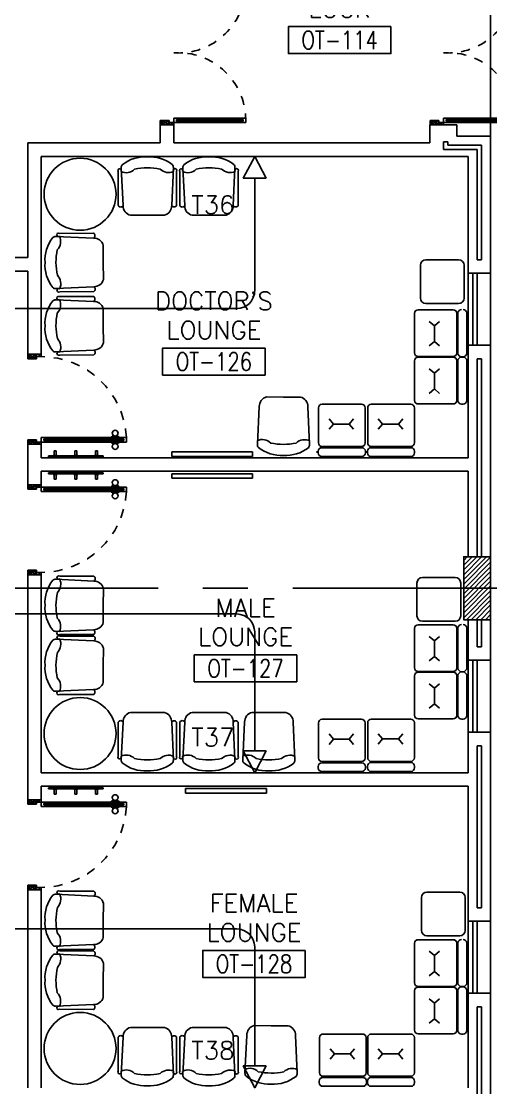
# Model space of a CAD drawing. Extents: x 0 to 92.2, y -1.4 to 78.1.
# Drawn here: x 37.67 to 42.89, y 44.34 to 56.19 of the extents above; entities that cross this region are included whole.
import ezdxf
from ezdxf.enums import TextEntityAlignment as Align

# ---------------------------------------------------------------- set-up
doc = ezdxf.new("R2010")
doc.units = 0
doc.header["$MEASUREMENT"] = 0
doc.linetypes.add('CENTERX2', pattern=[4, 2.5, -0.5, 0.5, -0.5])
doc.linetypes.add('HIDDEN', pattern=[0.375, 0.25, -0.125])
for name, color, linetype in [('AXES', 11, 'CENTERX2'), ('COL', 11, 'CONTINUOUS'), ('DOOR', 11, 'CONTINUOUS'), ('E-TEL', 4, 'CONTINUOUS'), ('E-TEXT', 2, 'CONTINUOUS'), ('E-WIRE', 4, 'CONTINUOUS'), ('HAT', 11, 'CONTINUOUS'), ('INSUL', 11, 'CONTINUOUS'), ('NON-MEDICAL', 11, 'CONTINUOUS'), ('RM-BOX', 11, 'CONTINUOUS'), ('RM-NAME', 11, 'CONTINUOUS'), ('RM-NO', 11, 'CONTINUOUS'), ('WALL', 11, 'CONTINUOUS'), ('WIN', 11, 'CONTINUOUS')]:
    doc.layers.add(name, color=color, linetype=linetype)
doc.styles.add('ROMANS', font='ROMANS.shx', dxfattribs={"width": 0.6})
doc.styles.get("Standard").update_dxf_attribs({"font": 'TXT.shx'})

# ---------------------------------------------------------------- blocks, each defined once
blk = doc.blocks.new('RM1')
at = {"layer": 'RM-BOX'}
blk.add_lwpolyline([(570, -200), (-570, -200), (-570, -500), (570, -500)], close=True, dxfattribs=at)
at = {"layer": 'RM-NAME', "style": 'ROMANS'}
blk.add_attdef('ROOMNAME1', text='', height=200, dxfattribs=at).set_placement((0, 324), align=Align.MIDDLE)
blk = doc.blocks.new('A$C1DFA4FE8')
at = {"layer": 'DOOR', "color": 0, "linetype": 'BYBLOCK'}
for p, q in [((0, 1631), (0, 1581)), ((0, 1581), (0, 1631)), ((50, 1631), (0, 1631)), ((50, 1581), (0, 1581)), ((30, 1614), (30, 1598)), ((50, 1614), (30, 1614)), ((50, 1598), (30, 1598)), ((50, 1631), (50, 1614)), ((50, 1598), (50, 1581)), ((750, 1614), (750, 1631)), ((750, 1631), (800, 1631)), ((770, 1614), (750, 1614)), ((750, 1581), (750, 1598)), ((750, 1598), (770, 1598)), ((800, 1581), (750, 1581)), ((770, 1598), (770, 1614)), ((950, 1656), (800, 1656)), ((800, 1656), (800, 1631)), ((800, 1581), (800, 1631)), ((800, 1631), (850, 1631)), ((850, 1631), (850, 1606)), ((850, 1606), (950, 1606)), ((950, 1606), (950, 1656)), ((0, 81), (0, 131)), ((0, 131), (0, 81)), ((50, 131), (0, 131)), ((50, 114), (50, 131)), ((83, 131), (83, 138)), ((173, 138), (83, 138)), ((95, 138), (95, 147)), ((95, 147), (160, 147)), ((95, 138), (160, 138)), ((160, 138), (160, 147)), ((173, 131), (173, 138)), ((750, 131), (750, 114)), ((800, 131), (750, 131)), ((800, 131), (800, 81)), ((50, 81), (0, 81)), ((30, 98), (30, 114)), ((50, 114), (30, 114)), ((50, 98), (30, 98)), ((50, 81), (50, 98)), ((83, 81), (83, 74)), ((173, 74), (83, 74)), ((95, 74), (95, 65)), ((95, 74), (160, 74)), ((95, 65), (160, 65)), ((160, 74), (160, 65)), ((173, 81), (173, 74)), ((750, 114), (770, 114)), ((750, 98), (750, 81)), ((770, 98), (750, 98)), ((750, 81), (800, 81)), ((770, 114), (770, 98)), ((800, 56), (800, 81)), ((800, 81), (850, 81)), ((950, 56), (800, 56)), ((850, 106), (950, 106)), ((850, 81), (850, 106)), ((950, 106), (950, 56))]:
    blk.add_line(p, q, dxfattribs=at)
at = {"layer": 'DOOR', "linetype": 'BYBLOCK'}
for p, q in [((750, 1631), (50, 1631)), ((750, 1614), (50, 1614)), ((750, 1598), (50, 1598)), ((50, 1581), (750, 1581)), ((50, 131), (750, 131)), ((750, 114), (50, 114)), ((750, 98), (50, 98)), ((750, 81), (50, 81))]:
    blk.add_line(p, q, dxfattribs=at)
at = {"layer": 'DOOR', "color": 9, "linetype": 'BYBLOCK'}
for p, q in [((950, 1606), (837, 1656)), ((950, 1606), (850, 1619)), ((950, 1606), (910, 1656)), ((950, 106), (837, 56)), ((950, 106), (850, 93)), ((950, 106), (910, 56))]:
    blk.add_line(p, q, dxfattribs=at)
at = {"layer": 'DOOR', "color": 0, "linetype": 'BYBLOCK'}
for centre in [(128, 179), (128, 32)]:
    blk.add_circle(centre, 32.4, dxfattribs=at)
at = {"layer": 'DOOR', "linetype": 'HIDDEN', "ltscale": 0.5}
for centre, start, end in [((752, 1606), 178.0938, 273.7249), ((752, 106), 86.2751, 181.9062)]:
    blk.add_arc(centre, 752, start, end, dxfattribs=at)
at = {"layer": 'DOOR', "color": 9, "linetype": 'BYBLOCK'}
for centre, radius, start, end in [((950, 1606), 154, 161.1053, 166.2858), ((950, 1606), 134, 158.1598, 169.28), ((950, 1606), 114, 154.0838, 167.3774), ((950, 1606), 94.4, 148.0182, 180), ((950, 1606), 74.4, 137.7764, 180), ((950, 1606), 54.4, 113.2074, 180), ((950, 1606), 34.4, 90, 180), ((950, 1606), 14.4, 90, 180), ((950, 106), 154, 193.7142, 198.8947), ((950, 106), 134, 190.72, 201.8402), ((950, 106), 114, 192.6226, 205.9162), ((950, 106), 94.4, 180, 211.9818), ((950, 106), 74.4, 180, 222.2236), ((950, 106), 54.4, 180, 246.7926), ((950, 106), 34.4, 180, 270), ((950, 106), 14.4, 180, 270)]:
    blk.add_arc(centre, radius, start, end, dxfattribs=at)
blk = doc.blocks.new('C11')
at = {"layer": 'HAT'}
h = blk.add_hatch(dxfattribs=at)
h.set_pattern_fill('ANSI31', color=256, scale=300, style=0)
h.set_pattern_definition([(45, (-248556.182, -75061.005), (-26.5165043, 26.5165043), [])])
h.paths.add_polyline_path([(300, 700), (0, 700), (0, 350), (300, 350)])
h.paths.add_polyline_path([(300, 350), (0, 350), (0, 0), (300, 0)])
at = {"layer": 'COL'}
blk.add_lwpolyline([(300, 700), (300, 0), (0, 0), (0, 700)], close=True, dxfattribs=at)
blk = doc.blocks.new('DOOR-10')
at = {"layer": 'DOOR', "color": 0, "linetype": 'BYBLOCK'}
for p, q in [((-26, 1100), (-76, 1100)), ((-76, 1100), (-26, 1100)), ((-76, 1050), (-76, 1100)), ((-43, 1070), (-59, 1070)), ((-59, 1050), (-59, 1070)), ((-43, 1050), (-43, 1070)), ((-26, 1050), (-26, 1100)), ((-83, 1005), (-92, 1005)), ((-92, 1005), (-92, 940)), ((-76, 1018), (-83, 1018)), ((-83, 928), (-83, 1018)), ((-83, 1005), (-83, 940)), ((-59, 1050), (-76, 1050)), ((-26, 1050), (-43, 1050)), ((-26, 1018), (-18, 1018)), ((-18, 928), (-18, 1018)), ((-18, 1005), (-9, 1005)), ((-18, 1005), (-18, 940)), ((-9, 1005), (-9, 940)), ((-83, 940), (-92, 940)), ((-76, 928), (-83, 928)), ((-26, 928), (-18, 928)), ((-18, 940), (-9, 940)), ((-1001, 0), (-1001, 150)), ((-1001, 150), (-976, 150)), ((-1001, 150), (-1001, 0)), ((-976, 150), (-976, 100)), ((-76, 200), (-59, 200)), ((-76, 150), (-76, 200)), ((-76, 150), (-26, 150)), ((-59, 200), (-59, 180)), ((-59, 180), (-43, 180)), ((-43, 200), (-26, 200)), ((-43, 180), (-43, 200)), ((-26, 200), (-26, 150)), ((-1, 150), (-26, 150)), ((-26, 150), (-26, 100)), ((-951, 0), (-1001, 0)), ((-976, 100), (-951, 100)), ((-951, 100), (-951, 0)), ((-51, 100), (-51, 0)), ((-26, 100), (-51, 100)), ((-51, 0), (-1, 0))]:
    blk.add_line(p, q, dxfattribs=at)
at = {"layer": 'DOOR', "linetype": 'BYBLOCK'}
for p, q in [((-76, 1050), (-76, 200)), ((-59, 200), (-59, 1050)), ((-43, 200), (-43, 1050)), ((-26, 200), (-26, 1050))]:
    blk.add_line(p, q, dxfattribs=at)
at = {"layer": 'DOOR', "color": 9, "linetype": 'BYBLOCK'}
for p, q in [((-1, 0), (-1, 150)), ((-951, 0), (-1001, 114)), ((-951, 0), (-1001, 40)), ((-951, 0), (-964, 100)), ((-51, 0), (-1, 114)), ((-51, 0), (-37, 100)), ((-51, 0), (-1, 40))]:
    blk.add_line(p, q, dxfattribs=at)
at = {"layer": 'DOOR', "color": 0, "linetype": 'BYBLOCK'}
for centre in [(-124, 973), (23, 973)]:
    blk.add_circle(centre, 32.4, dxfattribs=at)
at = {"layer": 'DOOR', "linetype": 'HIDDEN', "ltscale": 0.5}
blk.add_arc((-23, 149), 952, 93.1482, 179.9482, dxfattribs=at)
at = {"layer": 'DOOR', "color": 9, "linetype": 'BYBLOCK'}
for centre, radius, start, end in [((-951, 0), 154, 103.7142, 108.8947), ((-951, 0), 134, 100.72, 111.8402), ((-51, 0), 134, 68.1598, 79.28), ((-51, 0), 154, 71.1053, 76.2858), ((-951, 0), 94.4, 90, 121.9818), ((-951, 0), 74.4, 90, 132.2236), ((-951, 0), 54.4, 90, 156.7926), ((-951, 0), 34.4, 90, 180), ((-951, 0), 14.4, 90, 180), ((-51, 0), 94.4, 58.0182, 90), ((-51, 0), 74.4, 47.7764, 90), ((-51, 0), 54.4, 23.2074, 90), ((-51, 0), 34.4, 0, 90), ((-51, 0), 14.4, 0, 90), ((-51, 0), 114, 64.0838, 77.3774)]:
    blk.add_arc(centre, radius, start, end, dxfattribs=at)

msp = doc.modelspace()

# ---------------------------------------------------------------- linework, layer by layer
at = {"layer": 'AXES'}
for p, q in [((42.8927, -1.3931), (42.8927, 77.0695)), ((0.6927, 49.8911), (68.7327, 49.8911))]:
    msp.add_line(p, q, dxfattribs=at)
at = {"layer": 'E-TEL', "color": 4}
for points in [[(40.394, 54.449), (40.1414, 54.449), (40.2677, 54.6911), (40.2677, 54.6911)], [(40.394, 48.0833), (40.1414, 48.0833), (40.2677, 47.8411), (40.2677, 47.8411)], [(40.394, 44.5833), (40.1414, 44.5833), (40.2677, 44.3411), (40.2677, 44.3411)]]:
    msp.add_lwpolyline(points, close=True, dxfattribs=at)
at = {"layer": 'E-WIRE', "color": 4, "linetype": 'BYBLOCK'}
for p, q in [((40.2677, 54.449), (40.2677, 53.1988)), ((37.0156, 52.9988), (40.0677, 52.9988)), ((35.5861, 49.6053), (40.0677, 49.6053)), ((40.2677, 48.0833), (40.2677, 49.4053)), ((35.3137, 46.1053), (40.0677, 46.1053)), ((40.2677, 44.5833), (40.2677, 45.9053))]:
    msp.add_line(p, q, dxfattribs=at)
for centre, start, end in [((40.0677, 53.1988), 270, 0), ((40.0677, 49.4053), 0, 90), ((40.0677, 45.9053), 0, 90)]:
    msp.add_arc(centre, 0.2, start, end, dxfattribs=at)
at = {"layer": 'INSUL'}
for p, q in [((42.3677, 54.8536), (42.3677, 54.7661)), ((42.4177, 54.8536), (42.3677, 54.8536)), ((42.7427, 54.7661), (42.3677, 54.7661)), ((42.4177, 54.8536), (42.4177, 54.8161)), ((42.7927, 54.8161), (42.4177, 54.8161)), ((42.7427, 53.5411), (42.7427, 54.7661)), ((42.7927, 53.5411), (42.7927, 54.8161)), ((42.7427, 53.5411), (42.7927, 53.5411)), ((42.7427, 50.2411), (42.7427, 52.4411)), ((42.7427, 52.4411), (42.7927, 52.4411)), ((42.7927, 50.2411), (42.7927, 52.4411)), ((42.7427, 49.2411), (42.7427, 49.5411)), ((42.7927, 49.2411), (42.7927, 49.5411)), ((42.7427, 49.2411), (42.7927, 49.2411)), ((42.7427, 46.3411), (42.7427, 48.1411)), ((42.7927, 48.1411), (42.7427, 48.1411)), ((42.7927, 46.3411), (42.7927, 48.1411)), ((42.7427, 46.3411), (42.7927, 46.3411)), ((42.7427, 43.0411), (42.7427, 45.2411)), ((42.7427, 45.2411), (42.7927, 45.2411)), ((42.7927, 43.0411), (42.7927, 45.2411))]:
    msp.add_line(p, q, dxfattribs=at)
at = {"layer": 'NON-MEDICAL', "extrusion": (0, 0, -1)}
for p, q in [((38.7504, 54.1436), (38.7491, 54.5219)), ((38.8045, 54.1438), (38.7835, 54.5635)), ((39.363, 54.5655), (39.3449, 54.1456)), ((39.399, 54.1458), (39.3977, 54.5241)), ((39.4354, 54.1436), (39.4341, 54.5219)), ((39.4895, 54.1438), (39.4685, 54.5635)), ((40.048, 54.5655), (40.0299, 54.1456)), ((40.084, 54.1458), (40.0827, 54.5241)), ((38.8859, 54.036), (39.0751, 54.0366)), ((39.0751, 54.0366), (39.2642, 54.0372)), ((39.5709, 54.036), (39.7601, 54.0366)), ((39.7601, 54.0366), (39.9492, 54.0372)), ((38.0553, 53.8007), (38.4751, 53.7827)), ((38.475, 53.8367), (38.0966, 53.8354)), ((38.5842, 53.5128), (38.5835, 53.702)), ((38.5848, 53.3236), (38.5842, 53.5128)), ((38.477, 53.2422), (38.0573, 53.2212)), ((38.0553, 53.0971), (38.4751, 53.0791)), ((38.475, 53.1331), (38.0966, 53.1318)), ((38.4772, 53.1881), (38.0988, 53.1869)), ((38.5842, 52.8092), (38.5835, 52.9983)), ((38.5848, 52.62), (38.5842, 52.8092)), ((38.477, 52.5386), (38.0573, 52.5176)), ((38.4772, 52.4845), (38.0988, 52.4832)), ((40.3193, 51.9094), (40.2984, 51.4897)), ((40.4008, 52.0172), (40.5899, 52.0166)), ((40.5899, 52.0166), (40.7791, 52.0159)), ((40.8779, 51.4877), (40.8598, 51.9075)), ((38.4772, 50.025), (38.0988, 50.0263)), ((38.477, 49.971), (38.0573, 49.9919)), ((38.5848, 49.8896), (38.5842, 49.7004)), ((38.5842, 49.7004), (38.5835, 49.5112)), ((38.0553, 49.4124), (38.4751, 49.4305)), ((38.477, 49.3051), (38.0573, 49.326)), ((38.475, 49.3765), (38.0966, 49.3778)), ((38.4772, 49.3591), (38.0988, 49.3604)), ((38.5848, 49.2236), (38.5842, 49.0345)), ((38.5842, 49.0345), (38.5835, 48.8453)), ((38.0553, 48.7465), (38.4751, 48.7646)), ((38.475, 48.7106), (38.0966, 48.7119)), ((38.8859, 48.5113), (39.0751, 48.5107)), ((39.0751, 48.5107), (39.2642, 48.51)), ((39.5709, 48.5113), (39.7601, 48.5107)), ((39.7601, 48.5107), (39.9492, 48.51)), ((40.2373, 48.5113), (40.4265, 48.5107)), ((40.4265, 48.5107), (40.6156, 48.51)), ((38.7504, 48.4037), (38.7491, 48.0254)), ((38.8045, 48.4035), (38.7835, 47.9838)), ((39.363, 47.9818), (39.3449, 48.4016)), ((39.399, 48.4015), (39.3977, 48.0231)), ((39.4354, 48.4037), (39.4341, 48.0254)), ((39.4895, 48.4035), (39.4685, 47.9838)), ((40.048, 47.9818), (40.0299, 48.4016)), ((40.084, 48.4015), (40.0827, 48.0231)), ((40.1559, 48.4035), (40.1349, 47.9838)), ((40.7144, 47.9818), (40.6963, 48.4016)), ((38.477, 46.471), (38.0573, 46.4919)), ((38.4772, 46.525), (38.0988, 46.5263)), ((38.5848, 46.3896), (38.5842, 46.2004)), ((38.5842, 46.2004), (38.5835, 46.0112)), ((38.0553, 45.9124), (38.4751, 45.9305)), ((38.475, 45.8765), (38.0966, 45.8778)), ((38.477, 45.8051), (38.0573, 45.826)), ((38.4772, 45.8591), (38.0988, 45.8604)), ((38.5848, 45.7236), (38.5842, 45.5345)), ((38.5842, 45.5345), (38.5835, 45.3453)), ((38.0553, 45.2465), (38.4751, 45.2646)), ((38.475, 45.2106), (38.0966, 45.2119)), ((38.8859, 45.0113), (39.0751, 45.0107)), ((39.0751, 45.0107), (39.2642, 45.01)), ((39.5709, 45.0113), (39.7601, 45.0107)), ((39.7601, 45.0107), (39.9492, 45.01)), ((40.181, 44.9227), (40.1601, 44.503)), ((40.2625, 45.0306), (40.4516, 45.0299)), ((40.4516, 45.0299), (40.6408, 45.0293)), ((40.7396, 44.501), (40.7215, 44.9209)), ((38.7504, 44.9037), (38.7491, 44.5254)), ((38.8045, 44.9035), (38.7835, 44.4838)), ((39.363, 44.4818), (39.3449, 44.9016)), ((39.399, 44.9015), (39.3977, 44.5231)), ((39.4354, 44.9037), (39.4341, 44.5254)), ((39.4895, 44.9035), (39.4685, 44.4838)), ((40.048, 44.4818), (40.0299, 44.9016)), ((40.084, 44.9015), (40.0827, 44.5231))]:
    msp.add_line(p, q, dxfattribs=at)
at = {"layer": 'NON-MEDICAL'}
for p, q in [((42.1109, 53.1157), (42.1109, 53.4805)), ((42.1717, 53.5413), (42.5365, 53.5413)), ((42.5973, 53.4805), (42.5973, 53.1157)), ((42.4753, 52.9857), (42.0853, 52.9857)), ((42.5365, 53.0549), (42.1717, 53.0549)), ((42.0453, 52.9457), (42.0453, 52.5065)), ((42.2664, 52.8082), (42.208, 52.8568)), ((42.2664, 52.8082), (42.3248, 52.8568)), ((42.5153, 52.9457), (42.5153, 52.5065)), ((42.529, 52.9483), (42.529, 52.5039)), ((42.6263, 52.9483), (42.6263, 52.5039)), ((42.2664, 52.633), (42.2664, 52.8082)), ((42.2664, 52.633), (42.208, 52.5844)), ((42.2664, 52.633), (42.3248, 52.5844)), ((42.0453, 52.4185), (42.0453, 51.9794)), ((42.4753, 52.4665), (42.0853, 52.4665)), ((42.4753, 52.4665), (42.0853, 52.4665)), ((42.4753, 52.4585), (42.0853, 52.4585)), ((42.5153, 52.4185), (42.5153, 51.9794)), ((42.529, 52.4211), (42.529, 51.9768)), ((42.5863, 52.4642), (42.569, 52.4642)), ((42.5863, 52.4639), (42.569, 52.4639)), ((42.5863, 52.4639), (42.569, 52.4639)), ((42.5863, 52.4611), (42.569, 52.4611)), ((42.6263, 52.4211), (42.6263, 51.9768)), ((42.2664, 52.281), (42.208, 52.3297)), ((42.2664, 52.281), (42.3248, 52.3297)), ((42.2664, 52.1059), (42.2664, 52.281)), ((42.2664, 52.1059), (42.208, 52.0573)), ((42.2664, 52.1059), (42.3248, 52.0573)), ((41.4563, 51.9373), (41.0171, 51.9373)), ((42.0038, 51.9373), (41.5647, 51.9373)), ((42.4753, 51.9394), (42.0853, 51.9394)), ((42.4753, 51.9394), (42.0853, 51.9394)), ((42.5863, 51.9368), (42.569, 51.9368)), ((42.5863, 51.9368), (42.569, 51.9368)), ((40.9771, 51.5073), (40.9771, 51.8973)), ((40.9771, 51.5073), (40.9771, 51.8973)), ((41.4963, 51.5073), (41.4963, 51.8973)), ((41.5247, 51.5073), (41.5247, 51.8973)), ((41.5247, 51.5073), (41.5247, 51.8973)), ((42.0438, 51.5073), (42.0438, 51.8973)), ((41.1437, 51.7162), (41.095, 51.7745)), ((41.1437, 51.7162), (41.095, 51.6578)), ((41.1437, 51.7162), (41.3188, 51.7162)), ((41.3188, 51.7162), (41.3674, 51.7745)), ((41.3188, 51.7162), (41.3674, 51.6578)), ((41.6912, 51.7162), (41.6425, 51.7745)), ((41.6912, 51.7162), (41.6425, 51.6578)), ((41.6912, 51.7162), (41.8663, 51.7162)), ((41.8663, 51.7162), (41.915, 51.7745)), ((41.8663, 51.7162), (41.915, 51.6578)), ((41.4589, 51.4535), (41.0145, 51.4535)), ((41.4563, 51.4673), (41.0171, 51.4673)), ((42.0064, 51.4535), (41.5621, 51.4535)), ((42.0038, 51.4673), (41.5647, 51.4673)), ((37.9735, 51.3495), (37.9735, 51.3613)), ((37.9735, 51.3613), (38.5831, 51.3613)), ((37.9735, 51.3495), (38.5831, 51.3495)), ((38.0245, 51.3659), (38.0706, 51.3659)), ((38.0245, 51.3613), (38.0245, 51.3659)), ((38.0358, 51.4199), (38.0593, 51.4199)), ((38.0358, 51.3659), (38.0358, 51.4199)), ((38.0593, 51.3659), (38.0593, 51.4199)), ((38.0706, 51.3613), (38.0706, 51.3659)), ((38.2552, 51.3659), (38.3014, 51.3659)), ((38.2552, 51.3613), (38.2552, 51.3659)), ((38.2666, 51.3659), (38.2666, 51.4199)), ((38.2666, 51.4199), (38.29, 51.4199)), ((38.29, 51.3659), (38.29, 51.4199)), ((38.3014, 51.3613), (38.3014, 51.3659)), ((38.486, 51.3613), (38.486, 51.3659)), ((38.486, 51.3659), (38.5321, 51.3659)), ((38.4973, 51.3659), (38.4973, 51.4199)), ((38.4973, 51.4199), (38.5208, 51.4199)), ((38.5208, 51.3659), (38.5208, 51.4199)), ((38.5321, 51.3613), (38.5321, 51.3659)), ((38.5831, 51.3495), (38.5831, 51.3613)), ((39.3448, 51.4071), (39.3448, 51.3571)), ((40.2448, 51.4071), (39.3448, 51.4071)), ((39.3448, 51.3571), (40.2448, 51.3571)), ((40.2448, 51.3571), (40.2448, 51.4071)), ((40.9638, 51.3963), (40.9638, 51.4135)), ((40.9745, 51.3963), (40.9745, 51.4135)), ((40.9745, 51.3963), (40.9745, 51.4135)), ((41.4589, 51.3563), (41.0145, 51.3563)), ((41.4989, 51.3963), (41.4989, 51.4135)), ((41.5113, 51.3963), (41.5113, 51.4135)), ((41.5221, 51.3963), (41.5221, 51.4135)), ((41.5221, 51.3963), (41.5221, 51.4135)), ((42.0064, 51.3563), (41.5621, 51.3563)), ((42.0464, 51.3963), (42.0464, 51.4135)), ((37.9735, 51.1734), (37.9735, 51.1616)), ((37.9735, 51.1734), (38.5831, 51.1734)), ((37.9735, 51.1616), (38.5831, 51.1616)), ((38.0245, 51.1616), (38.0245, 51.157)), ((38.0245, 51.157), (38.0706, 51.157)), ((38.0358, 51.157), (38.0358, 51.103)), ((38.0358, 51.103), (38.0593, 51.103)), ((38.0593, 51.157), (38.0593, 51.103)), ((38.0706, 51.1616), (38.0706, 51.157)), ((38.2552, 51.1616), (38.2552, 51.157)), ((38.2552, 51.157), (38.3014, 51.157)), ((38.2666, 51.157), (38.2666, 51.103)), ((38.2666, 51.103), (38.29, 51.103)), ((38.29, 51.157), (38.29, 51.103)), ((38.3014, 51.1616), (38.3014, 51.157)), ((38.486, 51.1616), (38.486, 51.157)), ((38.486, 51.157), (38.5321, 51.157)), ((38.4973, 51.157), (38.4973, 51.103)), ((38.4973, 51.103), (38.5208, 51.103)), ((38.5208, 51.157), (38.5208, 51.103)), ((38.5321, 51.1616), (38.5321, 51.157)), ((38.5831, 51.1734), (38.5831, 51.1616)), ((39.3448, 51.1642), (39.3448, 51.1142)), ((40.2448, 51.1642), (39.3448, 51.1642)), ((39.3448, 51.1142), (40.2448, 51.1142)), ((40.2448, 51.1142), (40.2448, 51.1642)), ((42.134, 50.0103), (42.4988, 50.0103)), ((42.0732, 49.5847), (42.0732, 49.9495)), ((42.5596, 49.9495), (42.5596, 49.5847)), ((42.0453, 49.4457), (42.0453, 49.0065)), ((42.4753, 49.4857), (42.0853, 49.4857)), ((42.4988, 49.5239), (42.134, 49.5239)), ((42.5153, 49.4457), (42.5153, 49.0065)), ((42.529, 49.4483), (42.529, 49.0039)), ((42.6263, 49.4483), (42.6263, 49.0039)), ((42.2664, 49.3082), (42.208, 49.3568)), ((42.2664, 49.3082), (42.3248, 49.3568)), ((42.2664, 49.133), (42.2664, 49.3082)), ((42.2664, 49.133), (42.208, 49.0844)), ((42.2664, 49.133), (42.3248, 49.0844)), ((42.4753, 48.9665), (42.0853, 48.9665)), ((42.4753, 48.9665), (42.0853, 48.9665)), ((42.4753, 48.9585), (42.0853, 48.9585)), ((42.5863, 48.9642), (42.569, 48.9642)), ((42.5863, 48.9639), (42.569, 48.9639)), ((42.5863, 48.9639), (42.569, 48.9639)), ((42.5863, 48.9611), (42.569, 48.9611)), ((42.0453, 48.9185), (42.0453, 48.4794)), ((42.2664, 48.781), (42.208, 48.8297)), ((42.2664, 48.781), (42.3248, 48.8297)), ((42.5153, 48.9185), (42.5153, 48.4794)), ((42.529, 48.9211), (42.529, 48.4768)), ((42.6263, 48.9211), (42.6263, 48.4768)), ((42.2664, 48.6059), (42.2664, 48.781)), ((42.2664, 48.6059), (42.208, 48.5573)), ((42.2664, 48.6059), (42.3248, 48.5573)), ((40.9771, 48.0048), (40.9771, 48.3948)), ((40.9771, 48.0048), (40.9771, 48.3948)), ((41.4563, 48.4348), (41.0171, 48.4348)), ((41.4963, 48.0048), (41.4963, 48.3948)), ((41.5247, 48.0073), (41.5247, 48.3973)), ((41.5247, 48.0073), (41.5247, 48.3973)), ((42.0038, 48.4373), (41.5647, 48.4373)), ((42.0438, 48.0073), (42.0438, 48.3973)), ((42.4753, 48.4394), (42.0853, 48.4394)), ((42.4753, 48.4394), (42.0853, 48.4394)), ((42.5863, 48.4368), (42.569, 48.4368)), ((42.5863, 48.4368), (42.569, 48.4368)), ((41.1437, 48.2137), (41.095, 48.2721)), ((41.3188, 48.2137), (41.3674, 48.2721)), ((41.6912, 48.2162), (41.6425, 48.2745)), ((41.8663, 48.2162), (41.915, 48.2745)), ((41.1437, 48.2137), (41.095, 48.1553)), ((41.1437, 48.2137), (41.3188, 48.2137)), ((41.3188, 48.2137), (41.3674, 48.1553)), ((41.6912, 48.2162), (41.6425, 48.1578)), ((41.6912, 48.2162), (41.8663, 48.2162)), ((41.8663, 48.2162), (41.915, 48.1578)), ((40.9745, 47.8938), (40.9745, 47.9111)), ((40.9745, 47.8938), (40.9745, 47.9111)), ((41.4589, 47.9511), (41.0145, 47.9511)), ((41.4563, 47.9648), (41.0171, 47.9648)), ((41.4989, 47.8938), (41.4989, 47.9111)), ((41.5221, 47.8963), (41.5221, 47.9135)), ((41.5221, 47.8963), (41.5221, 47.9135)), ((42.0064, 47.9535), (41.5621, 47.9535)), ((42.0038, 47.9673), (41.5647, 47.9673)), ((42.0464, 47.8963), (42.0464, 47.9135)), ((41.4589, 47.8538), (41.0145, 47.8538)), ((42.0064, 47.8563), (41.5621, 47.8563)), ((37.9735, 47.6734), (37.9735, 47.6616)), ((37.9735, 47.6734), (38.5831, 47.6734)), ((37.9735, 47.6616), (38.5831, 47.6616)), ((38.0245, 47.6616), (38.0245, 47.657)), ((38.0245, 47.657), (38.0706, 47.657)), ((38.0358, 47.657), (38.0358, 47.603)), ((38.0593, 47.657), (38.0593, 47.603)), ((38.0706, 47.6616), (38.0706, 47.657)), ((38.2552, 47.6616), (38.2552, 47.657)), ((38.2552, 47.657), (38.3014, 47.657)), ((38.2666, 47.657), (38.2666, 47.603)), ((38.29, 47.657), (38.29, 47.603)), ((38.3014, 47.6616), (38.3014, 47.657)), ((38.486, 47.6616), (38.486, 47.657)), ((38.486, 47.657), (38.5321, 47.657)), ((38.4973, 47.657), (38.4973, 47.603)), ((38.5208, 47.657), (38.5208, 47.603)), ((38.5321, 47.6616), (38.5321, 47.657)), ((38.5831, 47.6734), (38.5831, 47.6616)), ((39.4975, 47.6642), (39.4975, 47.6142)), ((40.3975, 47.6642), (39.4975, 47.6642)), ((40.3975, 47.6142), (40.3975, 47.6642)), ((38.0358, 47.603), (38.0593, 47.603)), ((38.2666, 47.603), (38.29, 47.603)), ((38.4973, 47.603), (38.5208, 47.603)), ((39.4975, 47.6142), (40.3975, 47.6142)), ((42.1233, 46.0895), (42.1233, 46.4543)), ((42.1841, 46.5151), (42.5489, 46.5151)), ((42.6097, 46.4543), (42.6097, 46.0895)), ((42.4753, 45.9857), (42.0853, 45.9857)), ((42.5489, 46.0287), (42.1841, 46.0287)), ((42.0453, 45.9457), (42.0453, 45.5065)), ((42.5153, 45.9457), (42.5153, 45.5065)), ((42.529, 45.9483), (42.529, 45.5039)), ((42.6263, 45.9483), (42.6263, 45.5039)), ((42.2664, 45.8082), (42.208, 45.8568)), ((42.2664, 45.8082), (42.3248, 45.8568)), ((42.2664, 45.633), (42.2664, 45.8082)), ((42.2664, 45.633), (42.208, 45.5844)), ((42.2664, 45.633), (42.3248, 45.5844)), ((42.0453, 45.4185), (42.0453, 44.9794)), ((42.4753, 45.4665), (42.0853, 45.4665)), ((42.4753, 45.4665), (42.0853, 45.4665)), ((42.4753, 45.4585), (42.0853, 45.4585)), ((42.5153, 45.4185), (42.5153, 44.9794)), ((42.529, 45.4211), (42.529, 44.9768)), ((42.5863, 45.4642), (42.569, 45.4642)), ((42.5863, 45.4639), (42.569, 45.4639)), ((42.5863, 45.4639), (42.569, 45.4639)), ((42.5863, 45.4611), (42.569, 45.4611)), ((42.6263, 45.4211), (42.6263, 44.9768)), ((42.2664, 45.281), (42.208, 45.3297)), ((42.2664, 45.281), (42.3248, 45.3297)), ((42.2664, 45.1059), (42.2664, 45.281)), ((42.2664, 45.1059), (42.208, 45.0573)), ((42.2664, 45.1059), (42.3248, 45.0573)), ((41.4679, 44.9373), (41.0287, 44.9373)), ((42.0038, 44.9373), (41.5647, 44.9373)), ((42.4753, 44.9394), (42.0853, 44.9394)), ((42.4753, 44.9394), (42.0853, 44.9394)), ((42.5863, 44.9368), (42.569, 44.9368)), ((42.5863, 44.9368), (42.569, 44.9368)), ((40.9887, 44.5073), (40.9887, 44.8973)), ((40.9887, 44.5073), (40.9887, 44.8973)), ((41.5079, 44.5073), (41.5079, 44.8973)), ((41.5247, 44.5073), (41.5247, 44.8973)), ((41.5247, 44.5073), (41.5247, 44.8973)), ((42.0438, 44.5073), (42.0438, 44.8973)), ((41.1553, 44.7162), (41.1066, 44.7745)), ((41.1553, 44.7162), (41.1066, 44.6578)), ((41.1553, 44.7162), (41.3304, 44.7162)), ((41.3304, 44.7162), (41.3791, 44.7745)), ((41.3304, 44.7162), (41.3791, 44.6578)), ((41.6912, 44.7162), (41.6425, 44.7745)), ((41.6912, 44.7162), (41.6425, 44.6578)), ((41.6912, 44.7162), (41.8663, 44.7162)), ((41.8663, 44.7162), (41.915, 44.7745)), ((41.8663, 44.7162), (41.915, 44.6578)), ((41.4705, 44.4535), (41.0261, 44.4535)), ((41.4679, 44.4673), (41.0287, 44.4673)), ((42.0064, 44.4535), (41.5621, 44.4535)), ((42.0038, 44.4673), (41.5647, 44.4673)), ((40.9861, 44.3963), (40.9861, 44.4135)), ((40.9861, 44.3963), (40.9861, 44.4135)), ((41.4705, 44.3563), (41.0261, 44.3563)), ((41.5105, 44.3963), (41.5105, 44.4135)), ((41.5113, 44.3963), (41.5113, 44.4135)), ((41.5221, 44.3963), (41.5221, 44.4135)), ((41.5221, 44.3963), (41.5221, 44.4135)), ((42.0064, 44.3563), (41.5621, 44.3563)), ((42.0464, 44.3963), (42.0464, 44.4135))]:
    msp.add_line(p, q, dxfattribs=at)
for centre in [(38.3258, 54.2703), (38.3258, 48.2769), (38.3258, 44.7769)]:
    msp.add_circle(centre, 0.4, dxfattribs=at)
at = {"layer": 'NON-MEDICAL', "extrusion": (0, 0, -1)}
for centre, radius, start, end in [((-39.0495, 54.2738), 0.412, 51.85124, 93.24743), ((-39.099, 54.274), 0.412, 86.36093, 127.75712), ((-39.7345, 54.2738), 0.412, 51.85124, 93.24743), ((-39.784, 54.274), 0.412, 86.36093, 127.75712), ((-38.765, 54.5332), 0.0195, 324.64829, 214.96008), ((-38.8376, 54.6448), 0.1352, 225.83657, 294.72766), ((-38.8344, 54.5655), 0.051, 357.71636, 39.34386), ((-39.0856, 53.8129), 0.7509, 78.18141, 89.06074), ((-39.0661, 53.8128), 0.7509, 90.54762, 101.42695), ((-39.3084, 54.6464), 0.1352, 244.8807, 313.77179), ((-39.3121, 54.5672), 0.051, 140.2645, 181.892), ((-39.3817, 54.5353), 0.0195, 324.64829, 214.96008), ((-39.4501, 54.5332), 0.0195, 324.64829, 214.96008), ((-39.5226, 54.6448), 0.1352, 225.83657, 294.72766), ((-39.5194, 54.5655), 0.051, 357.71636, 39.34386), ((-39.7706, 53.8129), 0.7509, 78.18141, 89.06074), ((-39.7511, 53.8128), 0.7509, 90.54762, 101.42695), ((-39.9934, 54.6464), 0.1352, 244.8807, 313.77179), ((-39.9971, 54.5672), 0.051, 140.2645, 181.892), ((-40.0667, 54.5353), 0.0195, 324.64829, 214.96008), ((-38.7774, 54.1577), 0.0304, 207.22552, 332.38284), ((-38.9124, 54.1406), 0.108, 284.204, 1.66456), ((-39.237, 54.1417), 0.108, 177.9438, 255.40436), ((-39.3719, 54.1597), 0.0304, 207.22552, 332.38284), ((-39.4624, 54.1577), 0.0304, 207.22552, 332.38284), ((-39.5974, 54.1406), 0.108, 284.204, 1.66456), ((-39.922, 54.1417), 0.108, 177.9438, 255.40436), ((-40.0569, 54.1597), 0.0304, 207.22552, 332.38284), ((-38.0536, 53.7498), 0.051, 50.2645, 91.892), ((-38.0854, 53.8194), 0.0195, 234.64829, 124.96008), ((-37.9743, 53.7461), 0.1352, 154.8807, 223.77179), ((-38.461, 53.8096), 0.0304, 117.22552, 242.38284), ((-38.3468, 53.5367), 0.412, 356.36093, 37.75712), ((-38.479, 53.6748), 0.108, 87.9438, 165.40436), ((-38.8079, 53.5038), 0.7509, 0.54762, 11.42695), ((-38.3469, 53.4872), 0.412, 321.85124, 3.24743), ((-38.8079, 53.5233), 0.7509, 348.18141, 359.06074), ((-37.9759, 53.2753), 0.1352, 135.83657, 204.72766), ((-38.0552, 53.2722), 0.051, 267.71636, 309.34386), ((-38.0875, 53.2028), 0.0195, 234.64829, 124.96008), ((-38.4801, 53.3501), 0.108, 194.204, 271.66456), ((-38.4631, 53.2151), 0.0304, 117.22552, 242.38284), ((-38.0536, 53.0462), 0.051, 50.2645, 91.892), ((-38.0854, 53.1158), 0.0195, 234.64829, 124.96008), ((-37.9743, 53.0425), 0.1352, 154.8807, 223.77179), ((-38.461, 53.106), 0.0304, 117.22552, 242.38284), ((-38.3468, 52.8331), 0.412, 356.36093, 37.75712), ((-38.479, 52.9711), 0.108, 87.9438, 165.40436), ((-38.8079, 52.8002), 0.7509, 0.54762, 11.42695), ((-38.3469, 52.7836), 0.412, 321.85124, 3.24743), ((-38.8079, 52.8197), 0.7509, 348.18141, 359.06074), ((-37.9759, 52.5717), 0.1352, 135.83657, 204.72766), ((-38.4801, 52.6465), 0.108, 194.204, 271.66456), ((-38.0552, 52.5686), 0.051, 267.71636, 309.34386), ((-38.0875, 52.4992), 0.0195, 234.64829, 124.96008), ((-38.4631, 52.5115), 0.0304, 117.22552, 242.38284), ((-40.4273, 51.9125), 0.108, 358.33544, 75.796), ((-40.7519, 51.9114), 0.108, 104.59564, 182.0562), ((-40.3525, 51.4084), 0.1352, 65.27234, 134.16343), ((-40.8232, 51.4067), 0.1352, 46.22821, 115.1193), ((-40.3493, 51.4876), 0.051, 320.65614, 2.28364), ((-40.5644, 51.7793), 0.412, 266.75257, 308.14876), ((-40.6004, 52.2403), 0.7509, 270.93926, 281.81859), ((-40.6139, 51.7792), 0.412, 232.24288, 273.63907), ((-40.581, 52.2403), 0.7509, 258.57305, 269.45238), ((-40.8269, 51.486), 0.051, 178.108, 219.7355), ((-38.0875, 50.0104), 0.0195, 235.03992, 125.35171), ((-38.4631, 49.9981), 0.0304, 117.61716, 242.77448), ((-38.3469, 49.7259), 0.412, 356.75257, 38.14876), ((-38.0552, 49.941), 0.051, 50.65614, 92.28364), ((-37.9759, 49.9378), 0.1352, 155.27234, 224.16343), ((-38.4801, 49.8631), 0.108, 88.33544, 165.796), ((-38.8079, 49.6899), 0.7509, 0.93926, 11.81859), ((-38.3468, 49.6765), 0.412, 322.24288, 3.63907), ((-38.8079, 49.7094), 0.7509, 348.57305, 359.45238), ((-37.9743, 49.4671), 0.1352, 136.22821, 205.1193), ((-38.0536, 49.4634), 0.051, 268.108, 309.7355), ((-38.461, 49.4035), 0.0304, 117.61716, 242.77448), ((-38.479, 49.5384), 0.108, 194.59564, 272.0562), ((-38.3469, 49.06), 0.412, 356.75257, 38.14876), ((-38.0552, 49.2751), 0.051, 50.65614, 92.28364), ((-38.0854, 49.3938), 0.0195, 235.03992, 125.35171), ((-38.0875, 49.3445), 0.0195, 235.03992, 125.35171), ((-37.9759, 49.2719), 0.1352, 155.27234, 224.16343), ((-38.4631, 49.3321), 0.0304, 117.61716, 242.77448), ((-38.4801, 49.1971), 0.108, 88.33544, 165.796), ((-38.8079, 49.024), 0.7509, 0.93926, 11.81859), ((-38.3468, 49.0105), 0.412, 322.24288, 3.63907), ((-38.8079, 49.0434), 0.7509, 348.57305, 359.45238), ((-37.9743, 48.8012), 0.1352, 136.22821, 205.1193), ((-38.479, 48.8725), 0.108, 194.59564, 272.0562), ((-38.0536, 48.7975), 0.051, 268.108, 309.7355), ((-38.0854, 48.7279), 0.0195, 235.03992, 125.35171), ((-38.461, 48.7376), 0.0304, 117.61716, 242.77448), ((-38.9124, 48.4066), 0.108, 358.33544, 75.796), ((-39.237, 48.4055), 0.108, 104.59564, 182.0562), ((-39.5974, 48.4066), 0.108, 358.33544, 75.796), ((-39.922, 48.4055), 0.108, 104.59564, 182.0562), ((-40.2638, 48.4066), 0.108, 358.33544, 75.796), ((-40.5884, 48.4055), 0.108, 104.59564, 182.0562), ((-38.7774, 48.3896), 0.0304, 27.61716, 152.77448), ((-39.3719, 48.3875), 0.0304, 27.61716, 152.77448), ((-39.4624, 48.3896), 0.0304, 27.61716, 152.77448), ((-40.0569, 48.3875), 0.0304, 27.61716, 152.77448), ((-38.765, 48.0141), 0.0195, 145.03992, 35.35171), ((-38.8376, 47.9025), 0.1352, 65.27234, 134.16343), ((-39.0856, 48.7344), 0.7509, 270.93926, 281.81859), ((-39.0661, 48.7345), 0.7509, 258.57305, 269.45238), ((-39.3084, 47.9009), 0.1352, 46.22821, 115.1193), ((-39.3817, 48.0119), 0.0195, 145.03992, 35.35171), ((-39.4501, 48.0141), 0.0195, 145.03992, 35.35171), ((-39.5226, 47.9025), 0.1352, 65.27234, 134.16343), ((-39.7706, 48.7344), 0.7509, 270.93926, 281.81859), ((-39.7511, 48.7345), 0.7509, 258.57305, 269.45238), ((-39.9934, 47.9009), 0.1352, 46.22821, 115.1193), ((-40.0667, 48.0119), 0.0195, 145.03992, 35.35171), ((-40.189, 47.9025), 0.1352, 65.27234, 134.16343), ((-40.437, 48.7344), 0.7509, 270.93926, 281.81859), ((-40.4175, 48.7345), 0.7509, 258.57305, 269.45238), ((-40.6598, 47.9009), 0.1352, 46.22821, 115.1193), ((-38.8344, 47.9818), 0.051, 320.65614, 2.28364), ((-39.0495, 48.2734), 0.412, 266.75257, 308.14876), ((-39.099, 48.2733), 0.412, 232.24288, 273.63907), ((-39.3121, 47.9801), 0.051, 178.108, 219.7355), ((-39.5194, 47.9818), 0.051, 320.65614, 2.28364), ((-39.7345, 48.2734), 0.412, 266.75257, 308.14876), ((-39.784, 48.2733), 0.412, 232.24288, 273.63907), ((-39.9971, 47.9801), 0.051, 178.108, 219.7355), ((-40.1858, 47.9818), 0.051, 320.65614, 2.28364), ((-40.4009, 48.2734), 0.412, 266.75257, 308.14876), ((-40.4504, 48.2733), 0.412, 232.24288, 273.63907), ((-40.6635, 47.9801), 0.051, 178.108, 219.7355), ((-38.3469, 46.2259), 0.412, 356.75257, 38.14876), ((-38.0552, 46.441), 0.051, 50.65614, 92.28364), ((-38.0875, 46.5104), 0.0195, 235.03992, 125.35171), ((-37.9759, 46.4378), 0.1352, 155.27234, 224.16343), ((-38.4631, 46.4981), 0.0304, 117.61716, 242.77448), ((-38.4801, 46.3631), 0.108, 88.33544, 165.796), ((-38.8079, 46.1899), 0.7509, 0.93926, 11.81859), ((-38.3468, 46.1765), 0.412, 322.24288, 3.63907), ((-38.8079, 46.2094), 0.7509, 348.57305, 359.45238), ((-37.9743, 45.9671), 0.1352, 136.22821, 205.1193), ((-38.479, 46.0384), 0.108, 194.59564, 272.0562), ((-38.0536, 45.9634), 0.051, 268.108, 309.7355), ((-38.0854, 45.8938), 0.0195, 235.03992, 125.35171), ((-38.0875, 45.8445), 0.0195, 235.03992, 125.35171), ((-38.461, 45.9035), 0.0304, 117.61716, 242.77448), ((-38.3469, 45.56), 0.412, 356.75257, 38.14876), ((-38.0552, 45.7751), 0.051, 50.65614, 92.28364), ((-37.9759, 45.7719), 0.1352, 155.27234, 224.16343), ((-38.4631, 45.8321), 0.0304, 117.61716, 242.77448), ((-38.4801, 45.6971), 0.108, 88.33544, 165.796), ((-38.8079, 45.524), 0.7509, 0.93926, 11.81859), ((-38.3468, 45.5105), 0.412, 322.24288, 3.63907), ((-38.8079, 45.5434), 0.7509, 348.57305, 359.45238), ((-37.9743, 45.3012), 0.1352, 136.22821, 205.1193), ((-38.479, 45.3725), 0.108, 194.59564, 272.0562), ((-38.0536, 45.2975), 0.051, 268.108, 309.7355), ((-38.0854, 45.2279), 0.0195, 235.03992, 125.35171), ((-38.461, 45.2376), 0.0304, 117.61716, 242.77448), ((-38.7774, 44.8896), 0.0304, 27.61716, 152.77448), ((-38.9124, 44.9066), 0.108, 358.33544, 75.796), ((-39.237, 44.9055), 0.108, 104.59564, 182.0562), ((-39.3719, 44.8875), 0.0304, 27.61716, 152.77448), ((-39.4624, 44.8896), 0.0304, 27.61716, 152.77448), ((-39.5974, 44.9066), 0.108, 358.33544, 75.796), ((-39.922, 44.9055), 0.108, 104.59564, 182.0562), ((-40.0569, 44.8875), 0.0304, 27.61716, 152.77448), ((-40.289, 44.9259), 0.108, 358.33544, 75.796), ((-40.6136, 44.9248), 0.108, 104.59564, 182.0562), ((-40.2142, 44.4217), 0.1352, 65.27234, 134.16343), ((-40.6849, 44.4201), 0.1352, 46.22821, 115.1193), ((-38.765, 44.5141), 0.0195, 145.03992, 35.35171), ((-38.8376, 44.4025), 0.1352, 65.27234, 134.16343), ((-38.8344, 44.4818), 0.051, 320.65614, 2.28364), ((-39.0495, 44.7734), 0.412, 266.75257, 308.14876), ((-39.0856, 45.2344), 0.7509, 270.93926, 281.81859), ((-39.099, 44.7733), 0.412, 232.24288, 273.63907), ((-39.0661, 45.2345), 0.7509, 258.57305, 269.45238), ((-39.3084, 44.4009), 0.1352, 46.22821, 115.1193), ((-39.3121, 44.4801), 0.051, 178.108, 219.7355), ((-39.3817, 44.5119), 0.0195, 145.03992, 35.35171), ((-39.4501, 44.5141), 0.0195, 145.03992, 35.35171), ((-39.5226, 44.4025), 0.1352, 65.27234, 134.16343), ((-39.5194, 44.4818), 0.051, 320.65614, 2.28364), ((-39.7345, 44.7734), 0.412, 266.75257, 308.14876), ((-39.7706, 45.2344), 0.7509, 270.93926, 281.81859), ((-39.784, 44.7733), 0.412, 232.24288, 273.63907), ((-39.7511, 45.2345), 0.7509, 258.57305, 269.45238), ((-39.9934, 44.4009), 0.1352, 46.22821, 115.1193), ((-39.9971, 44.4801), 0.051, 178.108, 219.7355), ((-40.0667, 44.5119), 0.0195, 145.03992, 35.35171), ((-40.211, 44.501), 0.051, 320.65614, 2.28364), ((-40.4261, 44.7927), 0.412, 266.75257, 308.14876), ((-40.4621, 45.2536), 0.7509, 270.93926, 281.81859), ((-40.4756, 44.7925), 0.412, 232.24288, 273.63907), ((-40.4426, 45.2537), 0.7509, 258.57305, 269.45238), ((-40.6886, 44.4994), 0.051, 178.108, 219.7355)]:
    msp.add_arc(centre, radius, start, end, dxfattribs=at)
at = {"layer": 'NON-MEDICAL'}
for centre, radius, start, end in [((42.1717, 53.4805), 0.0608, 90, 180), ((42.5365, 53.4805), 0.0608, 0, 90), ((42.1717, 53.1157), 0.0608, 180, 270), ((42.5365, 53.1157), 0.0608, 270, 0), ((42.0853, 52.9457), 0.04, 90, 180), ((42.4753, 52.9457), 0.04, 0, 90), ((42.569, 52.9483), 0.04, 90, 180), ((42.5863, 52.9483), 0.04, 0, 90), ((42.0853, 52.5065), 0.04, 180, 270), ((42.4753, 52.5065), 0.04, 270, 0), ((42.569, 52.5039), 0.04, 180, 270), ((42.5863, 52.5039), 0.04, 270, 0), ((42.0853, 52.4185), 0.04, 90, 180), ((42.4753, 52.4185), 0.04, 0, 90), ((42.569, 52.4211), 0.04, 90, 180), ((42.5863, 52.4211), 0.04, 0, 90), ((41.0171, 51.8973), 0.04, 90, 180), ((41.4563, 51.8973), 0.04, 0, 90), ((41.5647, 51.8973), 0.04, 90, 180), ((42.0038, 51.8973), 0.04, 0, 90), ((42.0853, 51.9794), 0.04, 180, 270), ((42.4753, 51.9794), 0.04, 270, 0), ((42.569, 51.9768), 0.04, 180, 270), ((42.5863, 51.9768), 0.04, 270, 0), ((41.0145, 51.4135), 0.04, 90, 180), ((41.0171, 51.5073), 0.04, 180, 270), ((41.4563, 51.5073), 0.04, 270, 0), ((41.4589, 51.4135), 0.04, 0, 90), ((41.5621, 51.4135), 0.04, 90, 180), ((41.5647, 51.5073), 0.04, 180, 270), ((42.0038, 51.5073), 0.04, 270, 0), ((42.0064, 51.4135), 0.04, 0, 90), ((41.0145, 51.3963), 0.04, 180, 270), ((41.4589, 51.3963), 0.04, 270, 0), ((41.5621, 51.3963), 0.04, 180, 270), ((42.0064, 51.3963), 0.04, 270, 0), ((42.134, 49.9495), 0.0608, 90, 180), ((42.4988, 49.9495), 0.0608, 0, 90), ((42.134, 49.5847), 0.0608, 180, 270), ((42.4988, 49.5847), 0.0608, 270, 0), ((42.0853, 49.4457), 0.04, 90, 180), ((42.4753, 49.4457), 0.04, 0, 90), ((42.569, 49.4483), 0.04, 90, 180), ((42.5863, 49.4483), 0.04, 0, 90), ((42.0853, 49.0065), 0.04, 180, 270), ((42.0853, 48.9185), 0.04, 90, 180), ((42.4753, 49.0065), 0.04, 270, 0), ((42.4753, 48.9185), 0.04, 0, 90), ((42.569, 49.0039), 0.04, 180, 270), ((42.569, 48.9211), 0.04, 90, 180), ((42.5863, 49.0039), 0.04, 270, 0), ((42.5863, 48.9211), 0.04, 0, 90), ((42.0853, 48.4794), 0.04, 180, 270), ((42.4753, 48.4794), 0.04, 270, 0), ((42.569, 48.4768), 0.04, 180, 270), ((42.5863, 48.4768), 0.04, 270, 0), ((41.0171, 48.3948), 0.04, 90, 180), ((41.4563, 48.3948), 0.04, 0, 90), ((41.5647, 48.3973), 0.04, 90, 180), ((42.0038, 48.3973), 0.04, 0, 90), ((41.0171, 48.0048), 0.04, 180, 270), ((41.4563, 48.0048), 0.04, 270, 0), ((41.5647, 48.0073), 0.04, 180, 270), ((42.0038, 48.0073), 0.04, 270, 0), ((41.0145, 47.9111), 0.04, 90, 180), ((41.0145, 47.8938), 0.04, 180, 270), ((41.4589, 47.9111), 0.04, 0, 90), ((41.4589, 47.8938), 0.04, 270, 0), ((41.5621, 47.9135), 0.04, 90, 180), ((41.5621, 47.8963), 0.04, 180, 270), ((42.0064, 47.9135), 0.04, 0, 90), ((42.0064, 47.8963), 0.04, 270, 0), ((42.1841, 46.4543), 0.0608, 90, 180), ((42.5489, 46.4543), 0.0608, 0, 90), ((42.0853, 45.9457), 0.04, 90, 180), ((42.1841, 46.0895), 0.0608, 180, 270), ((42.4753, 45.9457), 0.04, 0, 90), ((42.569, 45.9483), 0.04, 90, 180), ((42.5489, 46.0895), 0.0608, 270, 0), ((42.5863, 45.9483), 0.04, 0, 90), ((42.0853, 45.5065), 0.04, 180, 270), ((42.4753, 45.5065), 0.04, 270, 0), ((42.0853, 45.4185), 0.04, 90, 180), ((42.4753, 45.4185), 0.04, 0, 90), ((42.569, 45.5039), 0.04, 180, 270), ((42.569, 45.4211), 0.04, 90, 180), ((42.5863, 45.5039), 0.04, 270, 0), ((42.5863, 45.4211), 0.04, 0, 90), ((41.0287, 44.8973), 0.04, 90, 180), ((41.4679, 44.8973), 0.04, 0, 90), ((41.5647, 44.8973), 0.04, 90, 180), ((42.0038, 44.8973), 0.04, 0, 90), ((42.0853, 44.9794), 0.04, 180, 270), ((42.4753, 44.9794), 0.04, 270, 0), ((42.569, 44.9768), 0.04, 180, 270), ((42.5863, 44.9768), 0.04, 270, 0), ((41.0261, 44.4135), 0.04, 90, 180), ((41.0287, 44.5073), 0.04, 180, 270), ((41.4679, 44.5073), 0.04, 270, 0), ((41.4705, 44.4135), 0.04, 0, 90), ((41.5621, 44.4135), 0.04, 90, 180), ((41.5647, 44.5073), 0.04, 180, 270), ((42.0038, 44.5073), 0.04, 270, 0), ((42.0064, 44.4135), 0.04, 0, 90), ((41.0261, 44.3963), 0.04, 180, 270), ((41.4705, 44.3963), 0.04, 270, 0), ((41.5621, 44.3963), 0.04, 180, 270), ((42.0064, 44.3963), 0.04, 270, 0)]:
    msp.add_arc(centre, radius, start, end, dxfattribs=at)
at = {"layer": 'WALL'}
for p, q in [((39.3677, 55.0411), (39.2177, 55.0411)), ((39.2177, 55.0411), (39.2177, 54.8411)), ((39.3677, 55.0411), (39.3677, 54.8411)), ((42.2177, 55.0411), (42.2177, 54.8411)), ((42.5177, 55.0411), (42.2177, 55.0411)), ((42.5177, 55.0411), (42.5177, 54.9161)), ((42.8927, 54.9161), (42.5177, 54.9161)), ((42.8927, 53.3911), (42.8927, 54.9161)), ((39.2177, 54.8411), (37.7427, 54.8411)), ((37.7427, 53.5661), (37.7427, 54.8411)), ((42.2177, 54.8411), (39.3677, 54.8411)), ((42.6427, 54.6911), (37.8927, 54.6911)), ((37.8927, 52.4911), (37.8927, 54.6911)), ((42.6427, 53.3911), (42.6427, 54.6911)), ((37.3927, 53.5661), (37.7427, 53.5661)), ((37.3927, 53.4161), (37.7427, 53.4161)), ((37.7427, 52.4911), (37.7427, 53.4161)), ((42.6427, 53.3911), (42.8927, 53.3911)), ((42.6427, 51.3411), (42.6427, 52.5911)), ((42.6427, 52.5911), (42.8927, 52.5911)), ((42.8927, 50.1411), (42.8927, 52.5911)), ((37.8927, 52.4911), (37.7427, 52.4911)), ((37.8927, 51.4911), (37.7427, 51.4911)), ((37.7427, 51.0411), (37.7427, 51.4911)), ((37.8927, 51.3411), (37.8927, 51.4911)), ((42.6427, 51.3411), (37.8927, 51.3411)), ((42.6427, 51.1911), (37.8927, 51.1911)), ((37.8927, 51.0411), (37.8927, 51.1911)), ((42.6427, 50.2411), (42.6427, 51.1911)), ((37.8927, 51.0411), (37.7427, 51.0411)), ((37.8927, 50.0411), (37.7427, 50.0411)), ((37.7427, 47.5411), (37.7427, 50.0411)), ((37.8927, 47.8411), (37.8927, 50.0411)), ((42.6427, 49.0911), (42.6427, 49.5411)), ((42.8927, 49.0911), (42.8927, 49.6411)), ((42.6427, 49.0911), (42.8927, 49.0911)), ((42.6427, 47.8411), (42.6427, 48.2911)), ((42.6427, 48.2911), (42.8927, 48.2911)), ((42.8927, 46.1911), (42.8927, 48.2911)), ((42.6427, 47.8411), (37.8927, 47.8411)), ((42.6427, 47.6911), (37.8927, 47.6911)), ((37.8927, 47.5411), (37.8927, 47.6911)), ((42.6427, 46.1911), (42.6427, 47.6911)), ((37.8927, 47.5411), (37.7427, 47.5411)), ((37.7427, 44.3411), (37.7427, 46.5411)), ((37.8927, 46.5411), (37.7427, 46.5411)), ((37.8927, 44.3411), (37.8927, 46.5411)), ((42.6427, 46.1911), (42.8927, 46.1911)), ((42.6427, 44.3411), (42.6427, 45.3911)), ((42.6427, 45.3911), (42.8927, 45.3911)), ((42.8927, 42.9411), (42.8927, 45.3911))]:
    msp.add_line(p, q, dxfattribs=at)
at = {"layer": 'WALL', "linetype": 'BYBLOCK', "ltscale": 0.3}
msp.add_lwpolyline([(42.8927, 49.5411), (42.5927, 49.5411), (42.5927, 50.2411), (42.8927, 50.2411)], close=True, dxfattribs=at)
at = {"layer": 'WIN'}
for p, q in [((42.6427, 53.3911), (42.6427, 52.5911)), ((42.6927, 53.3911), (42.6927, 52.5911)), ((42.7427, 53.3911), (42.7427, 52.5911)), ((42.8927, 53.3911), (42.8927, 52.5911)), ((42.6427, 49.0911), (42.6427, 48.2911)), ((42.6927, 49.0911), (42.6927, 48.2911)), ((42.7427, 49.0911), (42.7427, 48.2911)), ((42.8927, 49.0911), (42.8927, 48.2911)), ((42.6427, 46.1911), (42.6427, 45.3911)), ((42.6927, 46.1911), (42.6927, 45.3911)), ((42.7427, 46.1911), (42.7427, 45.3911)), ((42.8927, 46.1911), (42.8927, 45.3911))]:
    msp.add_line(p, q, dxfattribs=at)

# ---------------------------------------------------------------- block references
at = {"layer": 'COL', "linetype": 'BYBLOCK', "xscale": 0.001, "yscale": 0.001, "zscale": 0.001}
msp.add_blockref('C11', (42.5927, 49.5411), dxfattribs=at)
at = {"layer": 'DOOR', "color": 0, "linetype": 'BYBLOCK', "xscale": 0.001, "yscale": 0.001, "zscale": 0.001, "rotation": 180}
for p in [(40.1681, 56.6971), (43.1681, 56.6971)]:
    msp.add_blockref('A$C1DFA4FE8', p, dxfattribs=at)
at = {"layer": 'DOOR', "color": 0, "linetype": 'BYBLOCK', "ltscale": 0.3, "yscale": 0.001, "zscale": 0.001, "rotation": 270}
for p, xscale in [((37.7427, 51.4904), 0.001), ((37.7427, 51.0418), -0.001), ((37.7427, 47.5418), -0.001)]:
    msp.add_blockref('DOOR-10', p, dxfattribs=dict(at, xscale=xscale))
at = {"layer": 'RM-NAME'}
ref = msp.add_blockref('RM1', (41.2132, 56.333), dxfattribs=dict(at, xscale=0.001, yscale=0.001, zscale=0.001))
ref.add_attrib('ROOMNO', 'OT-114', dxfattribs={"layer": 'RM-NO', "height": 0.2, "style": 'ROMANS', "width": 0.8}).set_placement((41.2132, 55.983), align=Align.MIDDLE)
ref.add_attrib('ROOMNAME2', 'LOCK', dxfattribs={"height": 0.2, "style": 'ROMANS'}).set_placement((41.2132, 56.333), align=Align.MIDDLE)
ref.add_attrib('ROOMNAME1', 'AIR', dxfattribs={"height": 0.2, "style": 'ROMANS'}).set_placement((41.2132, 56.6568), align=Align.MIDDLE)
ref = msp.add_blockref('RM1', (39.8142, 52.7601), dxfattribs=dict(at, xscale=0.001, yscale=0.001, zscale=0.001))
ref.add_attrib('ROOMNO', 'OT-126', dxfattribs={"layer": 'RM-NO', "height": 0.2, "style": 'ROMANS', "width": 0.8}).set_placement((39.8142, 52.4101), align=Align.MIDDLE)
ref.add_attrib('ROOMNAME2', 'LOUNGE', dxfattribs={"height": 0.2, "style": 'ROMANS'}).set_placement((39.8142, 52.7601), align=Align.MIDDLE)
ref.add_attrib('ROOMNAME1', "DOCTOR'S", dxfattribs={"height": 0.2, "style": 'ROMANS'}).set_placement((39.8142, 53.0839), align=Align.MIDDLE)
ref = msp.add_blockref('RM1', (40.1659, 49.3513), dxfattribs=dict(at, xscale=0.001, yscale=0.001, zscale=0.001))
ref.add_attrib('ROOMNO', 'OT-127', dxfattribs={"layer": 'RM-NO', "height": 0.2, "style": 'ROMANS', "width": 0.8}).set_placement((40.1659, 49.0013), align=Align.MIDDLE)
ref.add_attrib('ROOMNAME2', 'LOUNGE', dxfattribs={"height": 0.2, "style": 'ROMANS'}).set_placement((40.1659, 49.3513), align=Align.MIDDLE)
ref.add_attrib('ROOMNAME1', 'MALE', dxfattribs={"height": 0.2, "style": 'ROMANS'}).set_placement((40.1659, 49.6751), align=Align.MIDDLE)
ref = msp.add_blockref('RM1', (40.26, 46.0666), dxfattribs=dict(at, xscale=0.001, yscale=0.001, zscale=0.001))
ref.add_attrib('ROOMNO', 'OT-128', dxfattribs={"layer": 'RM-NO', "height": 0.2, "style": 'ROMANS', "width": 0.8}).set_placement((40.26, 45.7166), align=Align.MIDDLE)
ref.add_attrib('ROOMNAME2', 'LOUNGE', dxfattribs={"height": 0.2, "style": 'ROMANS'}).set_placement((40.26, 46.0666), align=Align.MIDDLE)
ref.add_attrib('ROOMNAME1', 'FEMALE', dxfattribs={"height": 0.2, "style": 'ROMANS'}).set_placement((40.26, 46.3905), align=Align.MIDDLE)

# ---------------------------------------------------------------- texts
at = {"layer": 'E-TEXT', "color": 4}
for s, p in [('T36', (39.8035, 54.1527)), ('T37', (39.8035, 48.235)), ('T38', (39.8035, 44.7561))]:
    msp.add_text(s, height=0.2, dxfattribs=at).set_placement(p, align=Align.MIDDLE)

doc.saveas('drawing.dxf')
